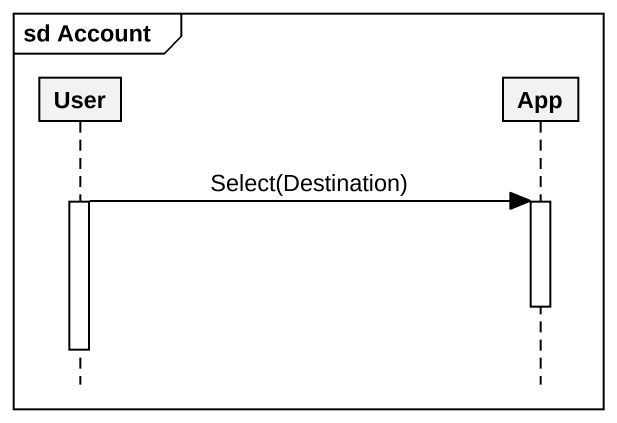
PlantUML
@startuml
mainframe sd Account
hide footbox
participant User
participant App

activate User
User -> App : Select(Destination)
activate App
deactivate App
deactivate User
@enduml
